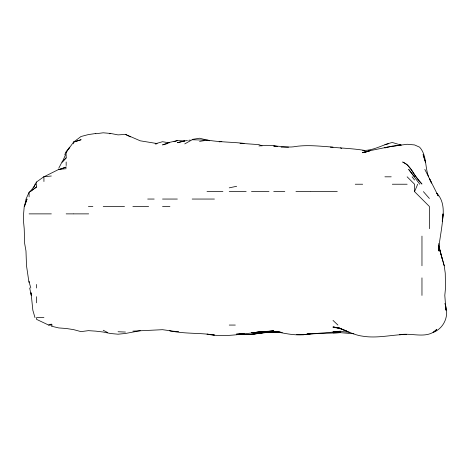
<?xml version="1.0" encoding="UTF-8"?>
<svg xmlns="http://www.w3.org/2000/svg" width="470" height="470" viewBox="0 0 470 470"><rect width="100%" height="100%" fill="white"/><g stroke="black" fill="none" stroke-linecap="round" stroke-linejoin="round"><path stroke-width="0.7" d="M438.551 247.572L438.393 250.939C439.656 238.543 442.505 226.364 443.04 213.874L442.264 221.288C444.079 211.635 443.962 200.719 436.789 193.152L438.075 195.773M33.728 187.595L35.068 184.228L36.513 182.019L43.751 176.814M429.38 228.702L429.38 206.465L414.552 191.637L417.695 184.228M58.75 168.213L62.022 161.986L62.375 161.986L65.577 154.577L64.766 154.577L66.164 151.822L69.736 147.163L68.144 149.437M36.513 184.228L36.513 187.025L29.099 192.277L26.038 199.051L24.54 206.465L27.031 199.051L24.234 206.465L23.594 213.874L23.5 221.288L24.217 228.702L24.657 243.525L25.973 250.939L26.514 265.762L28.705 280.59L30.808 288.004M67.351 150.57L66.164 152.274L73.579 142.11L80.987 136.517L88.401 134.567L95.815 133.509M29.822 191.637L30.262 191.637L35.638 184.228M62.375 161.986L66.164 157.92L66.164 154.577M62.022 161.986L66.164 157.92M30.262 191.637L36.513 187.025M184.763 143.891L192.177 139.749L207.006 140.178L199.591 141.405M58.75 169.4L43.927 176.814L43.927 181.526M43.927 317.649L36.513 317.649L36.513 319.341L48.633 325.064L51.342 324.077L51.342 325.064M73.579 142.11L81.022 139.749L73.579 142.11L73.579 143.802M173.982 141.681L177.349 140.618L184.763 140.918L187.459 140.489M384.906 147.891L392.315 146.152L370.078 150.653L362.67 152.726L370.078 150.717L362.67 152.462L366.712 151.886M167.913 143.485L162.526 144.901L169.934 142.287L177.349 140.618M184.763 140.888L177.349 142.721L184.763 140.918M109.293 133.762L110.638 133.451L118.052 134.89L125.461 134.42L140.289 140.824L157.133 143.562M229.243 187.847L236.651 186.279M242.044 333.618L244.065 333.788L242.044 333.647L243.389 333.406M384.906 144.49L388.273 143.855M140.289 330.686L125.461 333.477L118.052 334.194L110.638 333.536L103.224 332.026L95.815 331.144L88.401 330.651L80.987 331.62L73.579 329.623L66.164 328.477L58.75 327.937L51.342 326.174M192.177 139.425L199.591 138.227L209.696 140.783M188.805 140.277L190.156 140.066M399.729 145.118L401.075 145.142L392.315 146.264L407.143 144.267L414.552 144.93L419.604 147.163C426.96 155.206 424.762 167.214 428.658 176.814M308.755 333.97C299.179 335.991 289.379 334.34 279.914 332.478L281.125 332.707L273.716 331.808L260.909 331.844L265.626 331.597C246.074 332.848 226.575 337.983 207.006 334.17L214.414 334.998C199.644 332.678 184.604 334.047 169.934 330.78M306.734 334.235L308.755 333.947M95.815 133.75L103.224 132.798L110.638 133.451M237.996 334.24L251.479 334.358L270.344 332.049L258.888 332.807L273.716 332.008L280.455 332.278L266.302 332.29L273.716 332.008L280.455 332.437M251.479 334.358L264.798 332.478L251.479 334.376L244.065 334.37M178.7 331.632L169.934 330.951M256.174 332.249L258.206 332.02M258.888 332.313L265.626 331.573L256.079 332.478L265.626 331.591M362.67 150.4C373.409 150.882 382.28 144.778 392.315 142.481L399.729 144.713M253.847 332.478L255.286 332.325M256.726 332.173L258.165 332.02M306.734 334.276L310.106 333.929L303.362 334.722L296.629 334.411M43.927 176.743L51.342 176.003M58.75 169.364L66.164 168.701M258.888 145.953L266.302 145.324L273.716 145.624L277.758 146.464M406.468 334.423C391.863 334.687 377.204 338.606 362.67 336.179C352.171 334.887 343.364 328.43 333.013 326.885L340.427 328.365L333.013 327.361L339.757 328.007M251.479 332.666L253.254 332.525M251.479 332.924L257.078 332.478M219.132 141.84L221.828 141.64M335.039 331.609L333.013 331.755L340.427 331.456L349.862 332.302M337.061 331.462L340.427 331.215C328.101 332.966 315.699 333.124 303.362 334.705L305.382 334.423L303.362 334.616C315.693 333.259 328.078 333.447 340.427 332.631L333.013 332.766L340.427 332.672L353.904 333.794M260.909 331.65L262.26 331.573M405.792 334.405L399.729 334.74C411.873 332.449 427.195 339.563 436.789 329.388L433.105 332.478C444.585 328.095 449.749 314.606 444.826 303.502M264.146 332.478L266.302 332.372M263.605 331.585L258.888 331.732L273.716 331.003L266.302 331.497L273.716 331.403L282.164 332.478L276.413 331.632M132.875 331.139L162.526 329.687L169.934 330.715M236.651 333.841L244.065 333.718M266.302 331.35L275.062 331.438M281.125 147.163L288.539 147.163M330.316 147.163C341.802 148.138 353.34 148.549 364.691 150.435M384.906 176.814L391.216 176.814M355.255 184.228L362.67 184.228M392.315 184.228L407.143 184.228M207.006 191.637L222.909 191.637M229.243 191.637L246.163 191.637M251.479 191.637L268.999 191.637M273.716 191.637L284.808 191.637M295.953 191.637L310.423 191.637M310.776 191.637L337.284 191.637M147.698 199.051L154.195 199.051M162.526 199.051L177.349 199.051M192.177 199.051L214.414 199.051M88.401 206.465L92.86 206.465M103.224 206.465L124.509 206.465M132.875 206.465L148.632 206.465M162.526 206.465L169.934 206.465M29.099 213.874L51.342 213.874M66.164 213.874L73.579 213.874M73.808 213.874L88.665 213.874M48.633 325.064L52.528 325.064M229.243 325.064L235.323 325.064M240.023 143.303L258.888 144.625L262.043 145.894M401.075 145.007L399.729 144.801M118.052 331.744L125.461 332.055M244.065 143.379C231.728 141.975 219.226 142.216 207.006 139.978M333.013 147.092C320.693 146.299 308.22 144.731 295.953 146.423C288.451 148.003 281.219 145.941 273.716 146.123L275.737 146.411M156.463 143.973L155.112 143.849L162.526 141.711L169.265 142.845M280.455 332.402L273.716 331.667L275.843 331.908M277.259 332.073L280.091 332.396L277.964 332.09M274.427 331.614L275.843 331.802M340.427 147.903L341.778 148.361M125.461 134.42L130.401 136.882M103.224 330.257L107.524 332.478M333.013 320.411L337.912 325.064M407.143 176.814L414.552 184.228L414.552 191.637M423.399 191.637L429.38 198.469M414.575 176.814L408.671 169.4L419.763 184.228M412.114 176.814L414.552 180.028M414.898 175.392L421.966 184.046C414.464 177.601 412.102 166.092 402.661 161.986L407.143 164.665L411.015 169.4L414.552 174.922M424.821 169.4L438.24 195.978M429.38 178.647L431.507 182.989M429.38 178.436L431.507 182.942M444.25 265.762L438.704 246.221L444.203 265.762L445.255 273.176L445.513 288.004L444.802 295.413L445.954 310.241L445.366 306.869M438.686 245.546L440.272 250.939M34.997 317.649L32.841 310.241L31.049 292.722L31.267 295.413L29.669 288.004M439.127 248.918L439.691 250.939L438.745 243.525M440.202 250.939L442.041 258.353M29.028 281.242L29.099 282.546M421.966 236.116L421.966 265.762M421.966 277.864L421.966 295.413M66.164 151.822L66.164 153.931M66.164 161.986L66.164 165.587M36.513 182.019L36.513 183.523M36.513 284.45L36.513 288.004M36.513 296.705L36.513 302.827M29.099 192.277L29.099 196.877M66.164 167.05L59.643 169.4L66.164 167.05M387.298 147.163L384.906 147.762L387.339 147.163M240.693 333.917L236.651 334.687L240.693 333.888M273.716 331.039L266.302 331.509L273.716 331.039M347.841 331.656L340.427 328.495L347.841 331.656M425.426 161.986L423.1 154.577L425.397 161.986"/></g></svg>
